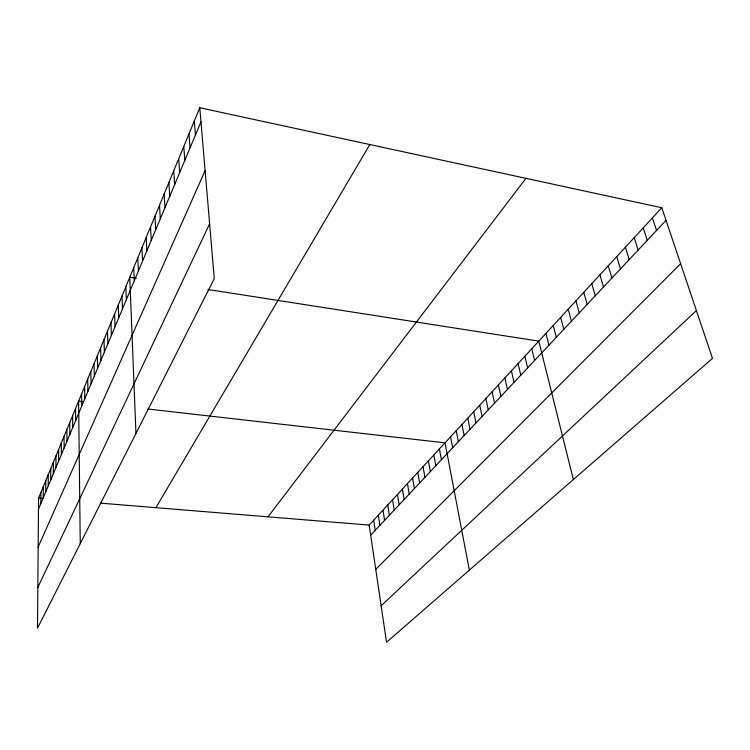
<?xml version="1.0" encoding="UTF-8"?>
<svg xmlns="http://www.w3.org/2000/svg" width="750" height="750" viewBox="0 0 750 750"><rect width="100%" height="100%" fill="white"/><g stroke="black" fill="none" stroke-linecap="round" stroke-linejoin="round"><path stroke-width="1.12" d="M53.334 473.775L53.344 462.291M50.747 479.934L50.775 468.516M45.712 491.934L45.769 480.647M48.206 485.991L48.253 474.628M43.256 497.784L43.322 486.553M40.838 503.541L40.922 492.375M199.781 107.737L38.559 498.094L37.5 628.172L214.266 278.597L199.781 107.737L661.791 207.741L712.5 358.378L386.541 642.263L369.197 525.084L661.791 207.741M38.466 509.203L200.972 121.866M38.156 547.031L205.106 170.606M37.828 587.447L209.616 223.8M155.906 507.675L369.825 144.544M268.022 516.825L525.938 178.331M370.688 535.153L666.038 220.369M375.75 569.344L680.625 263.709M381.141 605.747L696.403 310.575M38.559 498.094L42.975 498.459M100.472 503.147L369.197 525.084M83.147 401.653L78.6 401.137L80.25 543.628M147.825 409.012L445.022 442.838L469.369 570.122M136.397 278.316L129.759 277.284L135.956 433.472M207.984 289.5L538.781 341.147L573.366 479.559M652.406 217.912L656.55 230.484M643.219 227.878L647.25 240.394M634.209 237.647L638.147 250.097M625.388 247.219L629.222 259.613M616.734 256.603L620.475 268.931M608.25 265.8L611.897 278.072M599.934 274.828L603.497 287.034M591.778 283.669L595.247 295.819M583.772 292.35L587.166 304.434M575.925 300.863L579.225 312.891M568.219 309.225L571.444 321.188M560.653 317.428L563.803 329.334M553.228 325.481L556.303 337.322M545.944 333.384L548.944 345.169M531.75 348.778L534.609 360.441M524.85 356.269L527.644 367.875M518.062 363.628L520.791 375.178M511.397 370.856L514.059 382.35M504.844 377.963L507.45 389.4M498.394 384.947L500.944 396.328M492.066 391.819L494.559 403.134M485.841 398.569L488.269 409.828M479.719 405.206L482.1 416.409M473.7 411.741L476.025 422.887M467.775 418.163L470.044 429.253M461.944 424.481L464.175 435.516M456.216 430.697L458.391 441.675M450.572 436.819L452.7 447.741M439.397 448.941L441.431 459.759M433.856 454.95L435.844 465.703M428.409 460.866L430.35 471.562M423.047 466.678L424.941 477.328M417.759 472.406L419.625 483M412.566 478.041L414.384 488.578M407.447 483.591L409.228 494.072M402.413 489.056L404.147 499.491M397.453 494.438L399.15 504.816M392.559 499.734L394.228 510.066M387.75 504.956L389.372 515.231M383.006 510.103L384.6 520.322M378.337 515.166L379.894 525.337M373.734 520.163L375.253 530.278M194.316 120.966L195.45 135.028M188.981 133.875L190.069 147.872M183.778 146.475L184.809 160.406M178.697 158.775L179.672 172.641M173.737 170.803L174.656 184.594M168.881 182.541L169.763 196.275M164.138 194.025L164.972 207.684M159.506 205.247L160.294 218.841M154.978 216.225L155.719 229.744M150.544 226.959L151.247 240.403M146.203 237.459L146.869 250.838M141.956 247.734L142.584 261.047M137.803 257.794L138.394 271.031M133.734 267.638L134.288 280.809M125.85 286.725L126.337 299.756M122.034 295.978L122.484 308.944M118.284 305.044L118.716 317.934M114.619 313.931L115.013 326.756M111.019 322.641L111.394 335.391M107.494 331.181L107.841 343.866M104.034 339.553L104.353 352.172M100.641 347.775L100.931 360.319M97.312 355.828L97.584 368.306M94.05 363.731L94.294 376.144M90.844 371.494L91.069 383.841M87.703 379.116L87.9 391.388M84.609 386.588L84.787 398.794M81.581 393.928L81.741 406.069M75.591 408.431L75.713 420.441M72.628 415.594L72.731 427.538M69.731 422.625L69.806 434.494M66.872 429.534L66.938 441.337M64.069 436.312L64.125 448.059M61.322 442.978L61.35 454.659M58.613 449.531L58.631 461.147M55.959 455.972L55.959 467.512"/></g></svg>
